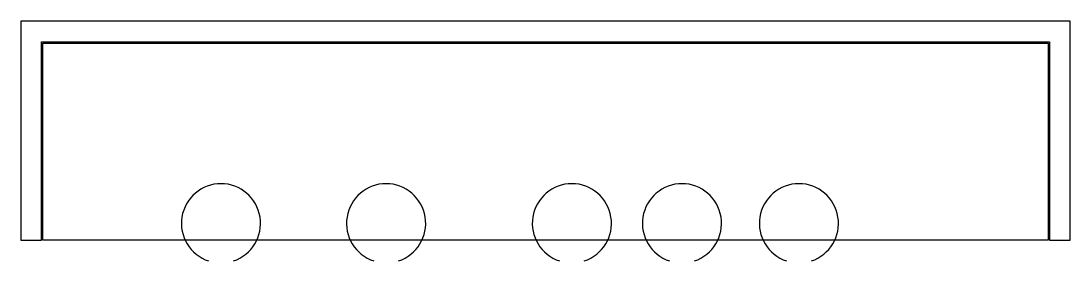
# Model space of a CAD drawing. Header units: millimetres. Extents: x -76.5 to -0.3, y -3.7 to 13.7.
import ezdxf

# ---------------------------------------------------------------- set-up
doc = ezdxf.new("R2010")
doc.units = ezdxf.units.MM
doc.layers.get('0').update_dxf_attribs({"linetype": 'CONTINUOUS'})

msp = doc.modelspace()

# ---------------------------------------------------------------- linework, layer by layer
for points in [[(-75.035, -2.23), (-75.035, 12.17), (-1.8, 12.17), (-1.8, -2.23), (-0.3, -2.23), (-0.3, 13.67), (-76.535, 13.67), (-76.535, -2.23)], [(-74.935, 12.07), (-1.9, 12.07), (-1.9, -2.23), (-74.935, -2.23)]]:
    msp.add_lwpolyline(points, close=True)
for centre in [(-62, -1), (-50, -1), (-36.5, -1), (-28.5, -1), (-20, -1)]:
    msp.add_arc(centre, 2.875, -71.72543, 251.72543)

doc.saveas('drawing.dxf')
